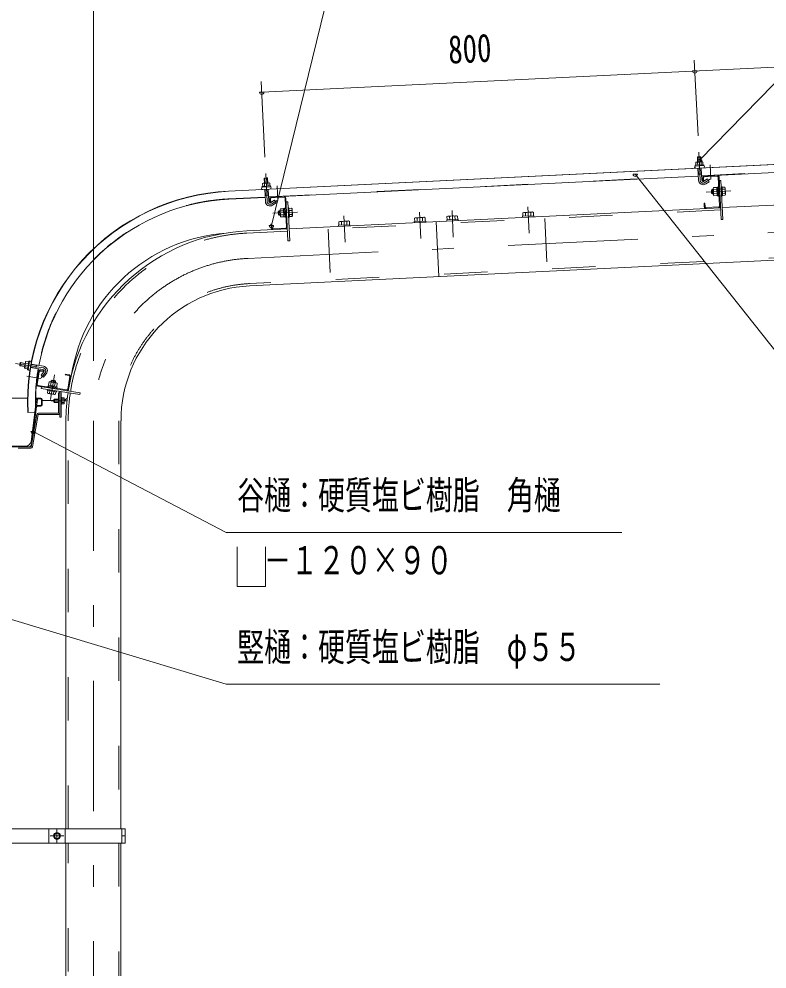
# Model space of a CAD drawing. Units: millimetres, scale not verified. Extents: x -34835 to 34837, y -16800 to 16800.
# Drawn here: x 21942 to 27462, y 5810 to 12821 of the extents above; entities that cross this region are included whole.
import ezdxf
from ezdxf.enums import TextEntityAlignment as Align

# ---------------------------------------------------------------- set-up
doc = ezdxf.new("R2010")
doc.units = ezdxf.units.MM
doc.header["$LTSCALE"] = 80
doc.linetypes.add('USER2', pattern=[10, 4, -6])
doc.linetypes.add('USER3', pattern=[24, 12, -5, 2, -5])
for name, color, linetype, lineweight in [('0-6_2-02BOLD', 7, 'Continuous', 18), ('0-7_2-12HIDDEN', 3, 'USER2', 18), ('0-8_2-22CENTER', 3, 'USER3', 18), ('0-9_2-42THIN', 4, 'Continuous', 18), ('0-A_2-52DIM', 3, 'Continuous', 18)]:
    doc.layers.add(name, color=color, linetype=linetype, lineweight=lineweight)
doc.styles.add('ＭＳ ゴシック', font='')
doc.styles.get('ＭＳ ゴシック').set_extended_font_data('MS Gothic')

msp = doc.modelspace()

# ---------------------------------------------------------------- linework, layer by layer
at = {"layer": '0-6_2-02BOLD'}
for p, q in [((23488.53, 11549.19), (31530.89, 11942.53)), ((26972.31, 11801.83), (26974.03, 11766.62)), ((26979.15, 11661.85), (30151.35, 11816.99)), ((26950.17, 11742.93), (26949.17, 11763.39)), ((26952.35, 11718.61), (26956.66, 11630.46)), ((26975.12, 11764.66), (26976.11, 11744.19)), ((26980.63, 11631.63), (26976.32, 11719.78)), ((23776.12, 11645.51), (23752.16, 11644.34)), ((23782.97, 11505.53), (26955.18, 11660.68)), ((26954.46, 11675.51), (26978.43, 11676.7)), ((27000.25, 11656.47), (27094.53, 11661.08)), ((27101.23, 11655), (27111.7, 11440.86)), ((23752.98, 11607.07), (23753.99, 11586.61)), ((23779.93, 11587.88), (23778.93, 11608.34)), ((27009.8, 11603.15), (27036.01, 11620.05)), ((27090.55, 11578.39), (27098.55, 11578.78)), ((27098.41, 11581.58), (27104.81, 11581.89)), ((27108.95, 11628.14), (27121.74, 11628.76)), ((30314.9, 11584.71), (27131.51, 11429.01)), ((23759, 11504.35), (23491.37, 11491.27)), ((23756.17, 11562.29), (23760.48, 11474.14)), ((23758.28, 11519.2), (23782.25, 11520.38)), ((23784.45, 11475.31), (23780.14, 11563.46)), ((23898.34, 11504.76), (23804.06, 11500.15)), ((23915.53, 11284.54), (23905.05, 11498.69)), ((27058.9, 11529.58), (27066.89, 11529.98)), ((27091.35, 11562.22), (27068.15, 11561.09)), ((27069.62, 11531.1), (27092.81, 11532.23)), ((27093.54, 11517.24), (27070.36, 11516.1)), ((27091.69, 11555.22), (27100.07, 11547.62)), ((27100.46, 11539.63), (27092.07, 11547.23)), ((27150.48, 11565.11), (27131.3, 11564.18)), ((27132.77, 11534.19), (27151.95, 11535.13)), ((23813.62, 11446.83), (23839.84, 11463.73)), ((27118.73, 11428.38), (23935.33, 11272.69)), ((27105.62, 11434.15), (27011.34, 11429.54)), ((23862.72, 11373.27), (23861.16, 11405.23)), ((23871.98, 11404.77), (23895.16, 11405.9)), ((23896.63, 11375.92), (23873.45, 11374.79)), ((23895.51, 11398.9), (23903.89, 11391.3)), ((23895.9, 11390.91), (23904.29, 11383.31)), ((23934.2, 11426.83), (23927.8, 11426.51)), ((23935.12, 11407.86), (23954.3, 11408.8)), ((23955.77, 11378.81), (23936.58, 11377.87)), ((23937.32, 11362.87), (23956.52, 11363.82)), ((25121.1, 11338.71), (25119.9, 11363.06)), ((25159.11, 11364.98), (25160.3, 11340.63)), ((25178.71, 11365.94), (25179.91, 11341.59)), ((25680.42, 11366.06), (25679.22, 11390.42)), ((25718.44, 11392.34), (25719.63, 11367.98)), ((25738.05, 11393.3), (25739.24, 11368.94)), ((25741.98, 11369.07), (25742.37, 11361.08)), ((24299.7, 11298.54), (24300.09, 11290.55)), ((24322.04, 11299.63), (24320.86, 11323.98)), ((24360.06, 11325.9), (24361.26, 11301.55)), ((24380.87, 11302.51), (24379.67, 11326.86)), ((24880.19, 11351.34), (24881.38, 11326.99)), ((24920.59, 11328.9), (24919.4, 11353.26)), ((25021.23, 11325.8), (25041.08, 10919.88)), ((25182.64, 11341.72), (25183.03, 11333.73)), ((23922.54, 11272.07), (23622.9, 11257.4)), ((23815.16, 11273.23), (23909.44, 11277.84)), ((23642.76, 10851.5), (30187.01, 11171.56)), ((22006.96, 10251.28), (21986.73, 10254.48)), ((21990.79, 10280.14), (22011.03, 10276.93)), ((22118.38, 10234.64), (22027.81, 10248.98)), ((22031.93, 10272.62), (22122.13, 10258.34)), ((22070.2, 10266.55), (22066.45, 10242.85)), ((22085.25, 10218.82), (22070.48, 10125.58)), ((22076.81, 10124.58), (22091.58, 10217.82)), ((22098.89, 10223.14), (22125.75, 10218.88)), ((22301.21, 10089.04), (22315.97, 10182.28)), ((22322.3, 10181.28), (22307.53, 10088.03)), ((22082.12, 10117.26), (22293.89, 10083.72)), ((22107.98, 10106.68), (22105.99, 10094.04)), ((22179.06, 10140), (22175.43, 10117.07)), ((22178.52, 10142.9), (22179.76, 10150.8)), ((22182.35, 10115.97), (22189, 10106.81)), ((22196.91, 10105.56), (22190.26, 10114.72)), ((22205.08, 10112.37), (22208.71, 10135.3)), ((22150.41, 10080.53), (22151.41, 10086.85)), ((22169.17, 10077.55), (22166.17, 10058.58)), ((22195.81, 10053.89), (22198.82, 10072.86)), ((22213.65, 10070.51), (22210.64, 10051.54)), ((21577.95, 10023.07), (22004.94, 10023.07)), ((22072.3, 10014.39), (22030.83, 9703.78)), ((22033.77, 9680.43), (22071.03, 9959.6)), ((22064.95, 10023.07), (22103.45, 10023.07)), ((22072.9, 9973.6), (22078.24, 10013.6)), ((22075, 9963.07), (22103.45, 9963.07)), ((22103.45, 9969.07), (22076.86, 9969.07)), ((22103.45, 10017.07), (22082.21, 10017.07)), ((22107.45, 10013.07), (22107.45, 9973.07)), ((22113.45, 9973.07), (22113.45, 10013.07)), ((22113.45, 10005.72), (22199.05, 10004.97)), ((22234.25, 10015.07), (22203.05, 10015.07)), ((22259.05, 9978.07), (22252.65, 9978.07)), ((22273.03, 10014.62), (22259.05, 10014.62)), ((22259.05, 9991.52), (22273.03, 9991.52)), ((22007.32, 9916.89), (22067.25, 9919.82)), ((22031.74, 9664.72), (22073.76, 9903.01)), ((22082.82, 9901.42), (22040.8, 9663.13)), ((22232.25, 9912.27), (22084.79, 9912.27)), ((22084.79, 9903.07), (22232.25, 9903.07)), ((22288.24, 9855.89), (22288.24, 6843.89)), ((22694.64, 6843.89), (22694.64, 9855.89)), ((21553.13, 9663.07), (22029.77, 9663.07)), ((21591.72, 9669.07), (21991.18, 9669.07)), ((22029.77, 9653.87), (21935.45, 9653.87)), ((22725.45, 6843.89), (21201.47, 6843.89)), ((22161.85, 6843.89), (22161.85, 6739.89)), ((22281.84, 6843.89), (22281.84, 6739.89)), ((22701.06, 6739.89), (22701.06, 6843.89)), ((22288.24, 6739.89), (22288.24, 1791.89)), ((22694.64, 3443.41), (22694.64, 6739.89)), ((22725.45, 6791.9), (22701.06, 6791.9))]:
    msp.add_line(p, q, dxfattribs=at)
for points in [[(31314.79, 11873.89), (31533.72, 11884.6), (31530.79, 11944.53), (23488.44, 11551.19)], [(26950.06, 11765.45), (26948.33, 11800.66), (26972.31, 11801.83), (26970.21, 11803.73), (26950.23, 11802.76), (26948.33, 11800.66)], [(26989.09, 11744.83), (26988.09, 11765.3), (26984.51, 11767.14), (26939.57, 11764.93), (26936.2, 11762.76), (26937.19, 11742.29)], [(23777.85, 11610.3), (23776.12, 11645.51), (23774.03, 11647.41), (23754.06, 11646.44), (23752.16, 11644.34), (23753.87, 11609.13)], [(26987.77, 11649.45), (26989.09, 11622.28), (26995.49, 11622.6), (26994.15, 11649.76)], [(27036.01, 11620.05), (27023.02, 11640.22), (26996.81, 11623.33)], [(27121.74, 11628.76), (27135.8, 11341.11), (27123.02, 11340.49), (27107.63, 11655.31)], [(23741.01, 11585.97), (23740.02, 11606.44), (23743.39, 11608.61), (23788.34, 11610.82), (23791.91, 11608.97), (23792.92, 11588.51)], [(27070.36, 11516.1), (27067.34, 11520.79), (27064.88, 11571.13), (27067.43, 11576.08), (27090.61, 11577.22)], [(27101.6, 11516.46), (27093.61, 11516.07), (27090.55, 11578.39)], [(27098.41, 11581.58), (27101.73, 11513.66), (27108.12, 11513.97)], [(27127.3, 11514.91), (27133.7, 11515.23), (27130.37, 11583.14), (27123.98, 11582.84)], [(27130.58, 11579.17), (27149.76, 11580.11), (27152.77, 11575.43), (27155.23, 11525.09), (27152.69, 11520.14), (27133.5, 11519.2)], [(23911.45, 11498.99), (23926.84, 11184.17), (23939.63, 11184.8), (23925.56, 11472.45), (23912.77, 11471.82)], [(27065.33, 11561.94), (27057.35, 11561.55), (27051.64, 11555.27), (27052.62, 11535.29), (27058.9, 11529.58), (27057.35, 11561.55)], [(23797.98, 11493.44), (23799.31, 11466.28), (23792.91, 11465.96), (23791.59, 11493.13)], [(23839.84, 11463.73), (23826.84, 11483.9), (23800.62, 11467.01)], [(27004.64, 11435.62), (27003.3, 11462.78), (26996.91, 11462.47), (26998.24, 11435.31)], [(23870.71, 11373.66), (23862.72, 11373.27), (23856.44, 11378.97), (23855.45, 11398.95), (23861.16, 11405.23), (23869.15, 11405.62)], [(23894.43, 11420.9), (23871.24, 11419.76), (23868.7, 11414.81), (23871.16, 11364.47), (23874.19, 11359.78), (23897.37, 11360.92)], [(23905.42, 11360.14), (23897.42, 11359.75), (23894.38, 11422.07), (23902.37, 11422.46)], [(23908.62, 11425.57), (23902.23, 11425.26), (23905.55, 11357.34), (23911.95, 11357.64)], [(23934.2, 11426.83), (23937.52, 11358.9), (23931.12, 11358.58)], [(23956.52, 11363.82), (23959.06, 11368.77), (23956.59, 11419.11), (23953.58, 11423.79), (23934.39, 11422.86)], [(24861.77, 11326.02), (24860.58, 11350.38), (24866.66, 11354.3), (24932.58, 11357.52), (24939, 11354.21), (24940.2, 11329.86)], [(25101.48, 11337.75), (25100.29, 11362.1), (25106.37, 11366.02), (25172.3, 11369.25), (25178.71, 11365.94)], [(25741.98, 11369.07), (25658.07, 11364.97), (25658.46, 11356.98)], [(25660.8, 11365.1), (25659.62, 11389.46), (25665.7, 11393.38), (25731.62, 11396.6), (25738.05, 11393.3)], [(23802.06, 11278.99), (23800.72, 11306.16), (23807.13, 11306.46), (23808.45, 11279.3)], [(24299.7, 11298.54), (24383.6, 11302.64), (24383.99, 11294.65)], [(24379.67, 11326.86), (24373.25, 11330.17), (24307.33, 11326.95), (24301.25, 11323.02), (24302.44, 11298.67)], [(24943.32, 11322), (24942.93, 11329.99), (24859.04, 11325.89), (24859.42, 11317.9)], [(25182.64, 11341.72), (25098.74, 11337.62), (25099.14, 11329.63)], [(21950.08, 10261.29), (21948.42, 10263.58), (21951.53, 10283.33), (21953.83, 10285)], [(21984.89, 10255.77), (21950.08, 10261.29), (21953.83, 10285), (21988.65, 10279.49)], [(22013.05, 10289.77), (21992.82, 10292.97), (21990.3, 10289.84), (21983.24, 10245.41), (21984.69, 10241.65), (22004.92, 10238.44)], [(22125.75, 10218.88), (22126.76, 10225.21), (22099.9, 10229.46)], [(22143.55, 10202.56), (22123.92, 10178.31), (22105.26, 10193.42), (22124.89, 10217.66)], [(22310.65, 10189.6), (22283.8, 10193.85), (22284.79, 10200.17), (22311.66, 10195.92)], [(22105.98, 10094.04), (22390.44, 10048.99), (22392.44, 10061.63), (22081.12, 10110.94)], [(22154.42, 10105.81), (22155.42, 10112.13), (22222.59, 10101.5), (22221.59, 10095.17)], [(22219.82, 10101.93), (22221.06, 10109.83), (22159.44, 10119.6), (22158.18, 10111.69)], [(22160.6, 10119.42), (22164.23, 10142.35), (22169.44, 10144.34), (22219.22, 10136.45), (22223.54, 10132.95), (22219.91, 10110.03)], [(22210.12, 10137.9), (22211.38, 10145.79), (22179.76, 10150.8), (22186.64, 10155.79), (22206.39, 10152.65), (22211.38, 10145.79)], [(22150.41, 10080.53), (22217.58, 10069.88), (22218.58, 10076.21)], [(22210.64, 10051.54), (22205.44, 10049.54), (22155.66, 10057.42), (22151.34, 10060.93), (22154.35, 10079.91)], [(22243.45, 10063.07), (22234.25, 10063.07), (22234.25, 9914.27)], [(22252.65, 10070.81), (22252.65, 9883.07), (22243.45, 9883.07), (22243.45, 10072.27)], [(22259.05, 9978.07), (22259.05, 10028.07), (22252.65, 10028.07)], [(22259.05, 10026.17), (22273.03, 10026.17), (22275.05, 10022.67), (22275.05, 9983.47)], [(22199.05, 10011.07), (22203.05, 10015.07), (22203.05, 9991.07), (22234.25, 9991.07)], [(22199.05, 10011.07), (22199.05, 9995.07), (22203.05, 9991.07)], [(22275.05, 9983.47), (22273.03, 9979.98), (22259.05, 9979.98)], [(21201.47, 6739.89), (22725.45, 6739.89), (22725.45, 6843.89)]]:
    msp.add_lwpolyline(points, dxfattribs=at)
for points in [[(26931.17, 11741.99), (26931.49, 11735.6), (26995.42, 11738.74), (26995.11, 11745.12)], [(23798.92, 11588.81), (23735, 11585.67), (23735.31, 11579.28), (23799.23, 11582.42)], [(22003.99, 10232.5), (22014, 10295.71), (22020.33, 10294.71), (22010.3, 10231.5)], [(22242.36, 6803.43), (22222.35, 6814.99), (22202.35, 6803.43), (22202.35, 6780.35), (22222.35, 6768.8), (22242.36, 6780.35)]]:
    msp.add_lwpolyline(points, close=True, dxfattribs=at)
for radius in [25, 19.6]:
    msp.add_circle((22222.35, 6791.9), radius, dxfattribs=at)
for centre, radius, start, end in [((26935.88, 11727.81), 8, 92.79938, 272.79938), ((26943.15, 11753.6), 11.5, 58.41574, 118.41574), ((26964.14, 11723.1), 42.99, 75.21204, 110.38795), ((26982.07, 11755.5), 11.5, 67.18425, 127.18425), ((26991.81, 11730.55), 8, 272.8002, 92.80019), ((27000.55, 11650.08), 12.8, 92.79877, 182.79855), ((27000.55, 11650.08), 6.4, 92.79877, 182.79079), ((27094.84, 11654.69), 12.8, 2.8027, 92.80269), ((27094.84, 11654.69), 6.4, 2.8027, 92.80269), ((23739.69, 11571.49), 8, 92.79938, 272.79938), ((23746.96, 11597.28), 11.5, 58.41574, 118.41574), ((23767.97, 11566.78), 42.99, 75.21204, 110.38795), ((23785.89, 11599.19), 11.5, 67.18425, 127.18425), ((23795.63, 11574.23), 8, 272.8002, 92.80019), ((26991.11, 11632.15), 34.5, 182.79999, 302.79999), ((26991.11, 11632.15), 10.5, 182.79999, 302.79999), ((27076.5, 11569.01), 11.51, 182.80093, 223.52776), ((27141.41, 11572.18), 11.51, 322.07413, 2.80093), ((23564.65, 9993.06), 1560, 92.79997, 182.80008), ((23564.65, 9993.06), 1558, 92.79996, 182.80008), ((23804.37, 11493.76), 12.8, 92.79877, 182.79855), ((23804.37, 11493.76), 6.4, 92.79877, 182.79079), ((23898.65, 11498.37), 12.8, 2.8027, 92.80269), ((23898.65, 11498.37), 6.4, 2.8027, 92.80269), ((27107.9, 11548), 41.84, 161.77553, 203.82634), ((27078.7, 11524.03), 11.51, 142.07411, 182.80093), ((27112.22, 11548.22), 41.84, 341.77554, 23.82634), ((27143.62, 11527.2), 11.51, 2.80093, 43.52777), ((23564.65, 9993.06), 1500, 92.79996, 169.6111), ((23794.94, 11475.83), 34.5, 182.79999, 302.79999), ((23794.94, 11475.83), 10.5, 182.79999, 302.79999), ((27011.02, 11435.93), 12.8, 182.79791, 272.80046), ((27011.02, 11435.93), 6.4, 182.79079, 272.80046), ((27105.32, 11440.54), 6.4, 272.81155, 2.8027), ((27105.32, 11440.54), 12.8, 272.81155, 2.8027), ((23880.32, 11412.7), 11.51, 182.80093, 223.52776), ((23911.72, 11391.68), 41.84, 161.77553, 203.82634), ((23882.52, 11367.71), 11.51, 142.07411, 182.80093), ((23945.24, 11415.87), 11.51, 322.07413, 2.80093), ((23916.04, 11391.9), 41.84, 341.77554, 23.82634), ((23947.43, 11370.89), 11.51, 2.80093, 43.52777), ((24929.76, 11342.23), 15.13, 92.79999, 133.23114), ((25110.66, 11351.07), 15.14, 52.37167, 92.79999), ((25142.01, 11312.58), 55.12, 71.93568, 113.66429), ((25169.47, 11353.95), 15.13, 92.79999, 133.23114), ((25669.99, 11378.43), 15.14, 52.37167, 92.79999), ((25701.35, 11339.94), 55.12, 71.93568, 113.66429), ((25728.81, 11381.31), 15.13, 92.79999, 133.23114), ((24311.62, 11311.99), 15.14, 52.37167, 92.79999), ((24342.97, 11273.5), 55.12, 71.93568, 113.66429), ((24370.43, 11314.87), 15.13, 92.79999, 133.23114), ((24870.95, 11339.35), 15.14, 52.37167, 92.79999), ((24902.3, 11300.86), 55.12, 71.93568, 113.66429), ((23691.45, 9855.89), 1403.2, 92.80005, 171.00011), ((23564.65, 9993.06), 1252, 94.35126, 171.14919), ((23814.84, 11279.61), 12.8, 182.79791, 272.80046), ((23814.84, 11279.61), 6.4, 182.79079, 272.80046), ((23909.14, 11284.22), 6.4, 272.81155, 2.8027), ((23909.14, 11284.22), 12.8, 272.81155, 2.8027), ((23691.45, 9855.89), 996.8, 92.80005, 180), ((21995.08, 10246.58), 11.5, 136.61952, 196.61952), ((22029.23, 10260.9), 42.99, 153.41284, 188.58876), ((22001.17, 10285.07), 11.5, 145.38803, 205.38803), ((22017.11, 10234.48), 6.26, 171.00337, 351.00337), ((22026.31, 10289.72), 6.69, 351.00305, 171.00304), ((23564.65, 9993.06), 1500, 170.52794, 182.80006), ((22116.73, 10224.26), 34.5, 321.00006, 81.00246), ((22097.89, 10216.82), 12.8, 80.99878, 170.99857), ((22097.89, 10216.82), 6.4, 81.00534, 170.99736), ((22116.73, 10224.26), 10.5, 321.00548, 81.00546), ((22309.65, 10183.28), 6.4, 350.99568, 81.00534), ((22309.65, 10183.28), 12.8, 350.99689, 80.99942), ((22083.12, 10123.58), 12.8, 170.99464, 260.99464), ((22083.12, 10123.58), 6.4, 170.99344, 260.99344), ((22170.28, 10132.56), 11.51, 40.27335, 81.00017), ((22187.77, 10099.07), 41.84, 59.97212, 102.02293), ((22214.77, 10125.52), 11.51, 81.00017, 121.72699), ((22160.12, 10068.37), 11.51, 261.00017, 301.72699), ((22187.1, 10094.8), 41.84, 239.97212, 282.02293), ((22204.6, 10061.32), 11.51, 220.27335, 261.00017), ((23691.45, 9855.89), 1403.2, 171.52264, 180), ((22294.88, 10090.03), 12.8, 260.99464, 350.98579), ((22294.88, 10090.03), 6.4, 260.99344, 350.98459), ((22075, 9959.07), 4, 90, 172.39577), ((22082.21, 10013.07), 10, 90, 172.39798), ((22076.86, 9973.07), 4, 172.39839, 270), ((22082.21, 10013.07), 4, 90, 172.39577), ((22103.45, 10013.07), 10, 0, 90), ((22103.45, 10013.07), 4, 0, 90), ((22103.45, 9973.07), 4, 270, 0), ((22103.45, 9973.07), 10, 270, 0), ((22265.78, 10020.39), 9.27, 321.46854, 0), ((22241.01, 10003.07), 34.04, 340.17088, 19.8313), ((22265.79, 9985.75), 9.26, 0, 38.5462), ((22254.59, 10064.49), 60, 289.93993, 316.72618), ((22084.79, 9901.07), 11.2, 90, 169.99986), ((22084.79, 9901.07), 2, 90, 169.99971), ((22232.25, 9914.27), 2, 270, 0), ((22232.25, 9914.27), 11.2, 270, 0), ((21991.18, 9709.07), 40, 270, 352.39709), ((22013.94, 9683.07), 20, 270, 352.39682), ((22029.77, 9665.07), 2, 270, 349.99971), ((22029.77, 9665.07), 11.2, 270, 350.00003)]:
    msp.add_arc(centre, radius, start, end, dxfattribs=at)
at = {"layer": '0-7_2-12HIDDEN'}
for p, q in [((26979.06, 11663.85), (30151.26, 11818.99)), ((23782.87, 11507.52), (26955.08, 11662.67)), ((30309.61, 11567.62), (27132.33, 11412.23)), ((23491.28, 11493.26), (23758.9, 11506.35)), ((27119.55, 11411.61), (23936.15, 11255.91)), ((25821.1, 11348.1), (25839.31, 10975.75)), ((23923.37, 11255.28), (23623.72, 11240.63)), ((24223, 11269.94), (24241.22, 10897.59)), ((30192.3, 11188.64), (23641.93, 10868.27)), ((22305.05, 6843.89), (22305.05, 9855.89)), ((22677.85, 9855.89), (22677.85, 6843.89)), ((22305.05, 1791.89), (22305.05, 6739.89)), ((22677.85, 6739.89), (22677.85, 3443.89))]:
    msp.add_line(p, q, dxfattribs=at)
for centre, radius, start, end in [((23564.65, 9993.06), 1502, 92.79997, 169.61304), ((23691.45, 9855.89), 1386.4, 92.80005, 171.00003), ((23691.45, 9855.89), 1013.6, 92.80005, 180), ((23564.65, 9993.06), 1502, 170.52855, 182.80008), ((23691.45, 9855.89), 1386.4, 171.52901, 180)]:
    msp.add_arc(centre, radius, start, end, dxfattribs=at)
at = {"layer": '0-8_2-22CENTER'}
for p, q in [((26958.53, 11837.84), (26968.64, 11631.05)), ((27048.37, 11638.8), (27043.17, 11745.07)), ((23762.35, 11681.52), (23772.47, 11474.73)), ((27003.3, 11613.24), (27042.8, 11638.69)), ((23852.19, 11482.48), (23846.98, 11588.75)), ((27012.17, 11543.31), (27193.96, 11552.22)), ((23807.12, 11456.92), (23846.63, 11482.37)), ((25696.71, 11434.94), (25706.28, 11239.17)), ((23632.83, 11054.46), (30324.83, 11381.75)), ((23816, 11386.99), (23997.78, 11395.9)), ((24347.91, 11172.74), (24338.34, 11368.51)), ((24897.66, 11395.87), (24907.24, 11200.09)), ((25146.96, 11211.82), (25137.38, 11407.59)), ((21915.77, 10278.88), (22120.26, 10246.48)), ((22103.94, 10168.07), (21998.85, 10184.71)), ((22134.22, 10210.11), (22104.64, 10173.58)), ((22174.29, 10013.97), (22202.78, 10193.72)), ((22295.05, 10003.07), (22179.05, 10003.07)), ((22491.45, 9855.89), (22491.45, -1848.11)), ((22222.35, 6741.89), (22222.35, 6841.88)), ((22172.34, 6791.9), (22272.35, 6791.9))]:
    msp.add_line(p, q, dxfattribs=at)
for centre, radius, start, end in [((26991.11, 11632.15), 22.5, 182.79999, 302.79999), ((23794.94, 11475.83), 22.5, 182.79999, 302.79999), ((23691.45, 9855.89), 1200, 92.80005, 180), ((22116.73, 10224.26), 22.5, 320.99779, 80.99777)]:
    msp.add_arc(centre, radius, start, end, dxfattribs=at)
at = {"layer": '0-9_2-42THIN'}
for p, q in [((26950.23, 11802.76), (26952.05, 11765.55)), ((26972.03, 11766.53), (26970.21, 11803.73)), ((23755.88, 11609.22), (23754.05, 11646.44)), ((23774.03, 11647.41), (23775.84, 11610.21)), ((27053.54, 11557.35), (27065.52, 11557.95)), ((27066.7, 11533.97), (27054.72, 11533.39)), ((23869.35, 11401.63), (23857.35, 11401.04)), ((23858.53, 11377.07), (23870.51, 11377.66)), ((21985.2, 10257.75), (21948.42, 10263.58)), ((21951.54, 10283.33), (21988.34, 10277.5)), ((22184.34, 10154.12), (22182.47, 10142.27)), ((22206.17, 10138.53), (22208.05, 10150.37)), ((22199.85, 10011.87), (22234.25, 10011.87)), ((22234.25, 9994.27), (22199.85, 9994.27))]:
    msp.add_line(p, q, dxfattribs=at)
for points in [[(26954.82, 11668.06), (26956.45, 11675.61), (26954.34, 11718.71)], [(26974.32, 11719.68), (26976.43, 11676.59), (26978.79, 11669.23)], [(23758.17, 11562.38), (23760.27, 11519.3), (23758.64, 11511.74)], [(23782.62, 11512.91), (23780.24, 11520.27), (23778.14, 11563.36)], [(22073.82, 10241.68), (22066.76, 10244.83), (22028.14, 10250.95)], [(22031.57, 10270.66), (22069.88, 10264.59), (22077.58, 10265.39)]]:
    msp.add_lwpolyline(points, dxfattribs=at)
at = {"layer": '0-A_2-52DIM'}
for p, q in [((29631.45, 14511.89), (26965.77, 11780.24)), ((22491.45, 10298.29), (22491.45, 13171.94)), ((31643.6, 12667.7), (23733.04, 12280.81)), ((26952.66, 11957.69), (26925.31, 12517.03)), ((26945.22, 12437.13), (26913.22, 12437.13)), ((23729.13, 12360.71), (23756.48, 11801.37)), ((23749.04, 12280.81), (23717.04, 12280.81)), ((26981.77, 11780.24), (26949.77, 11780.24)), ((26505.61, 11674.57), (26473.61, 11674.57)), ((23820.1, 11295.97), (23788.1, 11295.97)), ((22061.69, 9777.1), (22029.69, 9777.1)), ((23551.46, 8926.19), (23551.46, 8631.88))]:
    msp.add_line(p, q, dxfattribs=at)
for points in [[(23804.1, 11295.97), (24591.45, 14511.89), (28031.45, 14511.89)], [(26489.61, 11674.57), (27951.45, 9831.89), (32111.45, 9831.89)], [(26391.47, 9031.88), (23471.47, 9031.88), (22045.69, 9777.1)], [(23551.46, 8631.88), (23762.1, 8631.88), (23762.1, 8926.19)], [(21141.5, 8612.72), (23471.47, 7911.88), (26671.47, 7911.88)]]:
    msp.add_lwpolyline(points, dxfattribs=at)
for centre in [(26929.22, 12437.13), (23733.04, 12280.81), (26965.77, 11780.24), (26489.61, 11674.57), (23804.1, 11295.97), (22045.69, 9777.1)]:
    msp.add_arc(centre, 16, 180, 0, dxfattribs=at)

# ---------------------------------------------------------------- texts
at = {"layer": '0-A_2-52DIM', "color": 7, "style": 'ＭＳ ゴシック', "width": 0.75}
msp.add_text('800', height=208.4, rotation=2.8, dxfattribs=at).set_placement((25117.22, 12428.6), align=Align.BOTTOM_LEFT)
at = {"layer": '0-A_2-52DIM', "color": 7, "style": 'ＭＳ ゴシック', "width": 0.7}
for s, p in [('谷樋：硬質塩ビ樹脂\u3000角樋', (23551.46, 9140.31)), ('\u3000－１２０×９０', (23551.46, 8660.3)), ('竪樋：硬質塩ビ樹脂\u3000φ５５', (23551.47, 8020.3))]:
    msp.add_text(s, height=208.4, dxfattribs=at).set_placement(p, align=Align.BOTTOM_LEFT)

doc.saveas('drawing.dxf')
